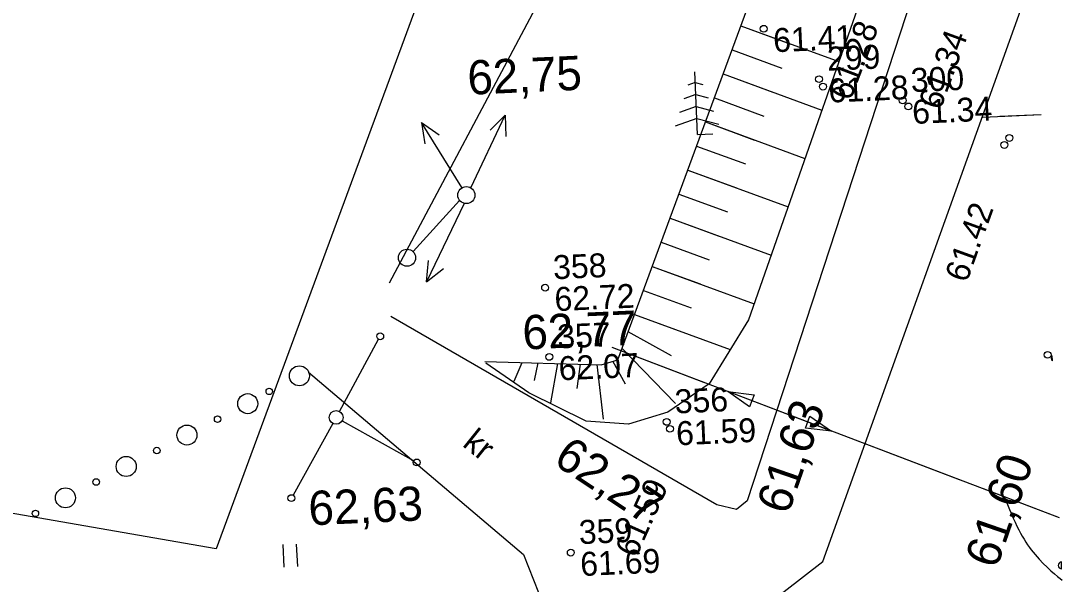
# Model space of a CAD drawing. Extents: x 641511 to 641623, y 6457493 to 6457722.
# Drawn here: x 641589.33 to 641619.78, y 6457559.78 to 6457576.26 of the extents above; entities that cross this region are included whole.
import ezdxf

# ---------------------------------------------------------------- set-up
doc = ezdxf.new("R2010")
doc.units = 0
for name, color, linetype in [('Level 11', 7, 'Continuous'), ('Level 12', 7, 'Continuous'), ('Level 14', 7, 'Continuous'), ('Level 15', 7, 'Continuous'), ('Level 17', 7, 'Continuous'), ('Level 19', 7, 'Continuous'), ('Level 2', 7, 'Continuous'), ('Level 21', 7, 'Continuous'), ('Level 3', 7, 'Continuous'), ('Level 30', 7, 'Continuous'), ('Level 33', 7, 'Continuous'), ('Level 34', 7, 'Continuous'), ('Level 4', 7, 'Continuous'), ('Level 40', 7, 'Continuous'), ('Level 49', 7, 'Continuous'), ('Level 5', 7, 'Continuous'), ('Level 54', 7, 'Continuous'), ('Level 6', 7, 'Continuous'), ('Level 7', 7, 'Continuous'), ('Level 8', 7, 'Continuous')]:
    doc.layers.add(name, color=color, linetype=linetype)

# ---------------------------------------------------------------- blocks, each defined once
blk = doc.blocks.new('PP3')
at = {"layer": 'Level 11'}
blk.add_circle((0, 0), 250, dxfattribs=at)
blk = doc.blocks.new('BH0')
at = {"layer": 'Level 7'}
for centre, radius in [((0, 0), 293), ((990, 0), 95.9)]:
    blk.add_circle(centre, radius, dxfattribs=at)
blk = doc.blocks.new('KHEIN5')
at = {"layer": 'Level 6'}
for p, q in [((-210.89, 335.09), (-210.89, -326.54)), ((182.28, 335.09), (182.28, -326.54))]:
    blk.add_line(p, q, dxfattribs=at)
blk = doc.blocks.new('PP4')
at = {"layer": 'Level 12'}
blk.add_circle((0, 0), 250, dxfattribs=at)

msp = doc.modelspace()

# ---------------------------------------------------------------- linework, layer by layer
at = {"layer": 'Level 12'}
for p, q in [((641602.482, 6457571.378), (641603.49, 6457573.506)), ((641603.49, 6457573.506), (641603.047, 6457573.065)), ((641603.49, 6457573.506), (641603.505, 6457572.881)), ((641601.042, 6457573.283), (641601.557, 6457572.929)), ((641601.042, 6457573.283), (641601.141, 6457572.666)), ((641602.219, 6457571.381), (641601.042, 6457573.283)), ((641600.795, 6457569.51), (641602.157, 6457571.008)), ((641602.285, 6457570.919), (641601.189, 6457568.631)), ((641601.189, 6457568.631), (641601.249, 6457569.253)), ((641601.189, 6457568.631), (641601.681, 6457569.017))]:
    msp.add_line(p, q, dxfattribs=at)
at = {"layer": 'Level 14'}
msp.add_line((641617.954, 6457573.47), (641619.165, 6457573.524), dxfattribs=at)
msp.add_line((641617.954, 6457573.47), (641619.165, 6457573.524), dxfattribs=at)
msp.add_line((641617.954, 6457573.47), (641619.165, 6457573.524), dxfattribs=at)
at = {"layer": 'Level 15'}
for p, q in [((641609.298, 6457565.684), (641606.622, 6457566.704)), ((641609.298, 6457565.684), (641606.622, 6457566.704)), ((641613.035, 6457564.259), (641609.999, 6457565.417)), ((641613.035, 6457564.259), (641609.999, 6457565.417)), ((641616.772, 6457562.835), (641613.736, 6457563.992)), ((641616.772, 6457562.835), (641613.736, 6457563.992)), ((641619.694, 6457561.721), (641617.473, 6457562.568)), ((641619.694, 6457561.721), (641617.473, 6457562.568))]:
    msp.add_line(p, q, dxfattribs=at)
for points in [[(641609.999, 6457565.417), (641610.766, 6457565.325), (641610.633, 6457564.974)], [(641609.999, 6457565.417), (641610.766, 6457565.325), (641610.633, 6457564.974)], [(641613.035, 6457564.259), (641612.268, 6457564.351), (641612.401, 6457564.701)], [(641613.035, 6457564.259), (641612.268, 6457564.351), (641612.401, 6457564.701)]]:
    msp.add_lwpolyline(points, close=True, dxfattribs=at)
at = {"layer": 'Level 17'}
msp.add_line((641617.954, 6457573.47), (641619.165, 6457573.524), dxfattribs=at)
msp.add_line((641617.954, 6457573.47), (641619.165, 6457573.524), dxfattribs=at)
at = {"layer": 'Level 19'}
msp.add_line((641617.454, 6457573.447), (641619.165, 6457573.524), dxfattribs=at)
msp.add_line((641617.454, 6457573.447), (641619.165, 6457573.524), dxfattribs=at)
at = {"layer": 'Level 21'}
for p, q in [((641598.642, 6457564.838), (641599.787, 6457566.947)), ((641598.45, 6457564.487), (641597.286, 6457562.389)), ((641598.722, 6457564.565), (641600.816, 6457563.393))]:
    msp.add_line(p, q, dxfattribs=at)
for centre, radius in [((641599.835, 6457567.035), 0.1), ((641598.547, 6457564.662), 0.2), ((641598.547, 6457564.662), 0.2), ((641598.547, 6457564.662), 0.2), ((641600.903, 6457563.344), 0.1), ((641597.238, 6457562.301), 0.1)]:
    msp.add_circle(centre, radius, dxfattribs=at)
msp.add_open_spline([(641618.12, 6457562.265), (641618.438, 6457561.434), (641618.924, 6457560.58), (641619.646, 6457559.995), (641619.775, 6457559.902)], degree=3, dxfattribs=at)
msp.add_open_spline([(641618.12, 6457562.265), (641618.438, 6457561.434), (641618.924, 6457560.58), (641619.646, 6457559.995), (641619.775, 6457559.902)], degree=3, dxfattribs=at)
at = {"layer": 'Level 3'}
for points in [[(641619.488, 6457566.315), (641619.482, 6457566.46)], [(641619.488, 6457566.315), (641619.482, 6457566.46)], [(641619.76, 6457560.237), (641619.751, 6457560.436)], [(641619.76, 6457560.237), (641619.751, 6457560.436)]]:
    msp.add_lwpolyline(points, dxfattribs=at)
for centre in [(641611.049, 6457576.027), (641611.049, 6457576.027), (641612.665, 6457574.554), (641612.665, 6457574.554), (641615.113, 6457573.93), (641615.113, 6457573.93), (641618.085, 6457572.63), (641618.085, 6457572.63), (641604.656, 6457568.455), (641604.656, 6457568.455), (641604.778, 6457566.432), (641604.778, 6457566.432), (641608.212, 6457564.531), (641608.212, 6457564.531), (641605.408, 6457560.708), (641605.408, 6457560.708)]:
    msp.add_circle(centre, 0.1, dxfattribs=at)
for centre, start, end in [((641619.554, 6457566.391), 136.1703, 228.9576), ((641619.554, 6457566.391), 136.1703, 228.9576), ((641619.76, 6457560.337), 94.8392, 270.2887), ((641619.76, 6457560.337), 94.8392, 270.2887)]:
    msp.add_arc(centre, 0.1, start, end, dxfattribs=at)
at = {"layer": 'Level 33'}
msp.add_lwpolyline([(641619.694, 6457561.721), (641606.622, 6457566.704)], dxfattribs=at)
msp.add_lwpolyline([(641619.694, 6457561.721), (641606.622, 6457566.704)], dxfattribs=at)
msp.add_lwpolyline([(641619.694, 6457561.721), (641606.622, 6457566.704)], dxfattribs=at)
msp.add_lwpolyline([(641619.694, 6457561.721), (641606.622, 6457566.704)], dxfattribs=at)
at = {"layer": 'Level 34'}
for centre in [(641612.78, 6457574.335), (641612.78, 6457574.335), (641615.279, 6457573.757), (641615.279, 6457573.757), (641618.229, 6457572.835), (641618.229, 6457572.835), (641619.349, 6457566.492), (641619.349, 6457566.492), (641608.308, 6457564.327), (641608.308, 6457564.327)]:
    msp.add_circle(centre, 0.1, dxfattribs=at)
at = {"layer": 'Level 4'}
msp.add_line((641600.104, 6457568.599), (641607.24, 6457582.037), dxfattribs=at)
at = {"layer": 'Level 40'}
for points in [[(641608.873, 6457598.336), (641595.039, 6457560.813), (641577.648, 6457563.838), (641567.76, 6457580.37), (641597.443, 6457603.699)], [(641608.873, 6457598.336), (641595.039, 6457560.813), (641577.648, 6457563.838), (641567.76, 6457580.37), (641597.443, 6457603.699), (641605.424, 6457599.352)]]:
    msp.add_lwpolyline(points, close=True, dxfattribs=at)
at = {"layer": 'Level 49'}
msp.add_line((641595.039, 6457560.813), (641595.039, 6457560.813), dxfattribs=at)
at = {"layer": 'Level 5'}
msp.add_line((641612.78, 6457560.448), (641618.976, 6457577.744), dxfattribs=at)
for points in [[(641618.621, 6457585.683), (641615.723, 6457577.993), (641610.568, 6457562.224), (641610.253, 6457561.966), (641609.677, 6457562.103), (641600.15, 6457567.615)], [(641570.057, 6457567.894), (641578.519, 6457558.793), (641581.122, 6457556.989), (641584.939, 6457554.88), (641589.131, 6457553.807), (641592.396, 6457553.293), (641596.967, 6457553.138), (641600.372, 6457553.53), (641604.094, 6457554.897), (641607.685, 6457556.498), (641612.78, 6457560.448)], [(641597.737, 6457565.981), (641604.025, 6457560.648), (641604.897, 6457558.432)]]:
    msp.add_lwpolyline(points, dxfattribs=at)
at = {"layer": 'Level 54'}
msp.add_line((641595.039, 6457560.813), (641595.039, 6457560.813), dxfattribs=at)
at = {"layer": 'Level 7'}
for p, q in [((641609.113, 6457572.932), (641609.03, 6457574.772)), ((641609.044, 6457574.46), (641608.831, 6457574.382)), ((641609.044, 6457574.46), (641609.264, 6457574.401)), ((641609.06, 6457574.109), (641608.708, 6457573.98)), ((641609.06, 6457574.109), (641609.422, 6457574.012)), ((641609.076, 6457573.758), (641608.586, 6457573.579)), ((641609.076, 6457573.758), (641609.579, 6457573.623)), ((641609.091, 6457573.407), (641608.464, 6457573.177)), ((641609.091, 6457573.407), (641609.737, 6457573.234)), ((641609.113, 6457572.932), (641609.556, 6457572.952))]:
    msp.add_line(p, q, dxfattribs=at)
at = {"layer": 'Level 8'}
for p, q in [((641610.382, 6457576.117), (641613.244, 6457575.068)), ((641610.382, 6457576.117), (641611.845, 6457575.58)), ((641610.123, 6457575.413), (641611.58, 6457574.879)), ((641609.864, 6457574.709), (641612.749, 6457573.651)), ((641609.864, 6457574.709), (641611.314, 6457574.178)), ((641609.605, 6457574.006), (641611.049, 6457573.476)), ((641609.346, 6457573.302), (641612.255, 6457572.235)), ((641609.346, 6457573.302), (641610.783, 6457572.775)), ((641609.087, 6457572.598), (641610.518, 6457572.074)), ((641608.828, 6457571.894), (641611.76, 6457570.819)), ((641608.828, 6457571.894), (641610.252, 6457571.372)), ((641608.569, 6457571.191), (641609.986, 6457570.671)), ((641608.31, 6457570.487), (641611.266, 6457569.403)), ((641608.31, 6457570.487), (641609.721, 6457569.969)), ((641608.05, 6457569.783), (641609.455, 6457569.268)), ((641607.791, 6457569.079), (641610.771, 6457567.987)), ((641607.791, 6457569.079), (641609.19, 6457568.567)), ((641607.532, 6457568.376), (641608.924, 6457567.865)), ((641607.273, 6457567.672), (641610.071, 6457566.646)), ((641607.273, 6457567.672), (641608.659, 6457567.164)), ((641608.351, 6457566.467), (641607.087, 6457567.166)), ((641608.468, 6457565.072), (641606.906, 6457566.674)), ((641603.748, 6457565.718), (641603.984, 6457566.267)), ((641604.346, 6457565.744), (641604.451, 6457566.254)), ((641604.827, 6457565.084), (641605.026, 6457566.238)), ((641605.592, 6457565.505), (641605.694, 6457566.219)), ((641606.36, 6457564.61), (641606.178, 6457566.205)), ((641607.003, 6457565.638), (641606.638, 6457566.304))]:
    msp.add_line(p, q, dxfattribs=at)
for points in [[(641602.892, 6457566.298), (641606.295, 6457566.202), (641606.786, 6457566.348), (641612.182, 6457581.006), (641614.958, 6457587.51), (641618.179, 6457595.543)], [(641618.476, 6457588.918), (641614.995, 6457580.082), (641610.605, 6457567.512), (641609.451, 6457565.64), (641609.451, 6457565.64), (641609.451, 6457565.64), (641609.451, 6457565.64)], [(641609.451, 6457565.64), (641608.249, 6457564.814), (641607.094, 6457564.467), (641605.856, 6457564.55), (641604.178, 6457565.378), (641602.922, 6457566.252)]]:
    msp.add_lwpolyline(points, dxfattribs=at)

# ---------------------------------------------------------------- block references
at = {"layer": 'Level 11', "xscale": 0.0009999015799069047, "yscale": 0.0009999015799069047, "rotation": 2.563958791437375}
for p in [(641602.354, 6457571.163), (641602.354, 6457571.163), (641600.619, 6457569.332), (641600.619, 6457569.332)]:
    msp.add_blockref('PP3', p, dxfattribs=at)
at = {"layer": 'Level 12', "xscale": 0.0009999015799069047, "yscale": 0.0009999015799069047, "rotation": 2.563958791437375}
for p in [(641602.354, 6457571.163), (641602.354, 6457571.163), (641602.354, 6457571.163), (641602.354, 6457571.163), (641600.619, 6457569.332), (641600.619, 6457569.332), (641600.619, 6457569.332), (641600.619, 6457569.332)]:
    msp.add_blockref('PP4', p, dxfattribs=at)
at = {"layer": 'Level 6', "xscale": 0.0009999015799069047, "yscale": 0.0009999015799069047, "rotation": 2.563958791437375}
msp.add_blockref('KHEIN5', (641597.215, 6457560.615), dxfattribs=at)
at = {"layer": 'Level 7', "xscale": 0.0009999015799069047, "yscale": 0.000999901579906905, "rotation": -152.6699487919783}
for p in [(641597.471, 6457565.878), (641595.961, 6457565.063), (641594.184, 6457564.145), (641592.408, 6457563.227), (641590.631, 6457562.309)]:
    msp.add_blockref('BH0', p, dxfattribs=at)

# ---------------------------------------------------------------- texts
at = {"layer": 'Level 2'}
for s, p in [(' 299', (641612.655, 6457574.787)), (' 299', (641612.655, 6457574.787)), (' 300', (641615.103, 6457574.163)), (' 300', (641615.103, 6457574.163)), (' 358', (641604.645, 6457568.688)), (' 358', (641604.645, 6457568.688)), (' 357', (641604.767, 6457566.665)), (' 357', (641604.767, 6457566.665)), (' 356', (641608.201, 6457564.764)), (' 356', (641608.201, 6457564.764)), (' 359', (641605.398, 6457560.941)), (' 359', (641605.398, 6457560.941))]:
    msp.add_text(s, height=0.6999, rotation=2.564, dxfattribs=at).set_placement(p)
at = {"layer": 'Level 30'}
for s, rotation, p in [('62,75', 2.564, (641602.407, 6457574.097)), ('62,77', 2.564, (641604.015, 6457566.644)), ('61,63', 70.9357, (641611.762, 6457561.782)), ('62,27', 326.4245, (641604.858, 6457563.325)), ('61,60', 70.9357, (641617.856, 6457560.203)), ('62,63', 2.564, (641597.758, 6457561.503))]:
    msp.add_text(s, height=0.9999, rotation=rotation, dxfattribs=at).set_placement(p)
at = {"layer": 'Level 34'}
for s, rotation, p in [(' 61.28', 69.0424, (641613.489, 6457573.651)), (' 61.28', 69.0424, (641613.489, 6457573.651)), (' 61.34', 69.8434, (641616.124, 6457573.379)), (' 61.34', 69.8434, (641616.124, 6457573.379)), (' 61.42', 70.1063, (641616.896, 6457568.331)), (' 61.42', 70.1063, (641616.896, 6457568.331)), (' 61.59', 65.8437, (641607.209, 6457560.285)), (' 61.59', 65.8437, (641607.209, 6457560.285))]:
    msp.add_text(s, height=0.6999, rotation=rotation, dxfattribs=at).set_placement(p)
at = {"layer": 'Level 4'}
for s, p in [(' 61.41', (641611.08, 6457575.328)), (' 61.41', (641611.08, 6457575.328)), (' 61.28', (641612.697, 6457573.855)), (' 61.28', (641612.697, 6457573.855)), (' 61.34', (641615.145, 6457573.231)), (' 61.34', (641615.145, 6457573.231)), (' 62.72', (641604.687, 6457567.756)), (' 62.72', (641604.687, 6457567.756)), (' 62.07', (641604.809, 6457565.732)), (' 62.07', (641604.809, 6457565.732)), (' 61.59', (641608.243, 6457563.831)), (' 61.59', (641608.243, 6457563.831)), (' 61.69', (641605.44, 6457560.009)), (' 61.69', (641605.44, 6457560.009))]:
    msp.add_text(s, height=0.6999, rotation=2.564, dxfattribs=at).set_placement(p)
at = {"layer": 'Level 5'}
msp.add_text('kr', height=0.6999, rotation=321.3956, dxfattribs=at).set_placement((641602.211, 6457563.84))

doc.saveas('drawing.dxf')
